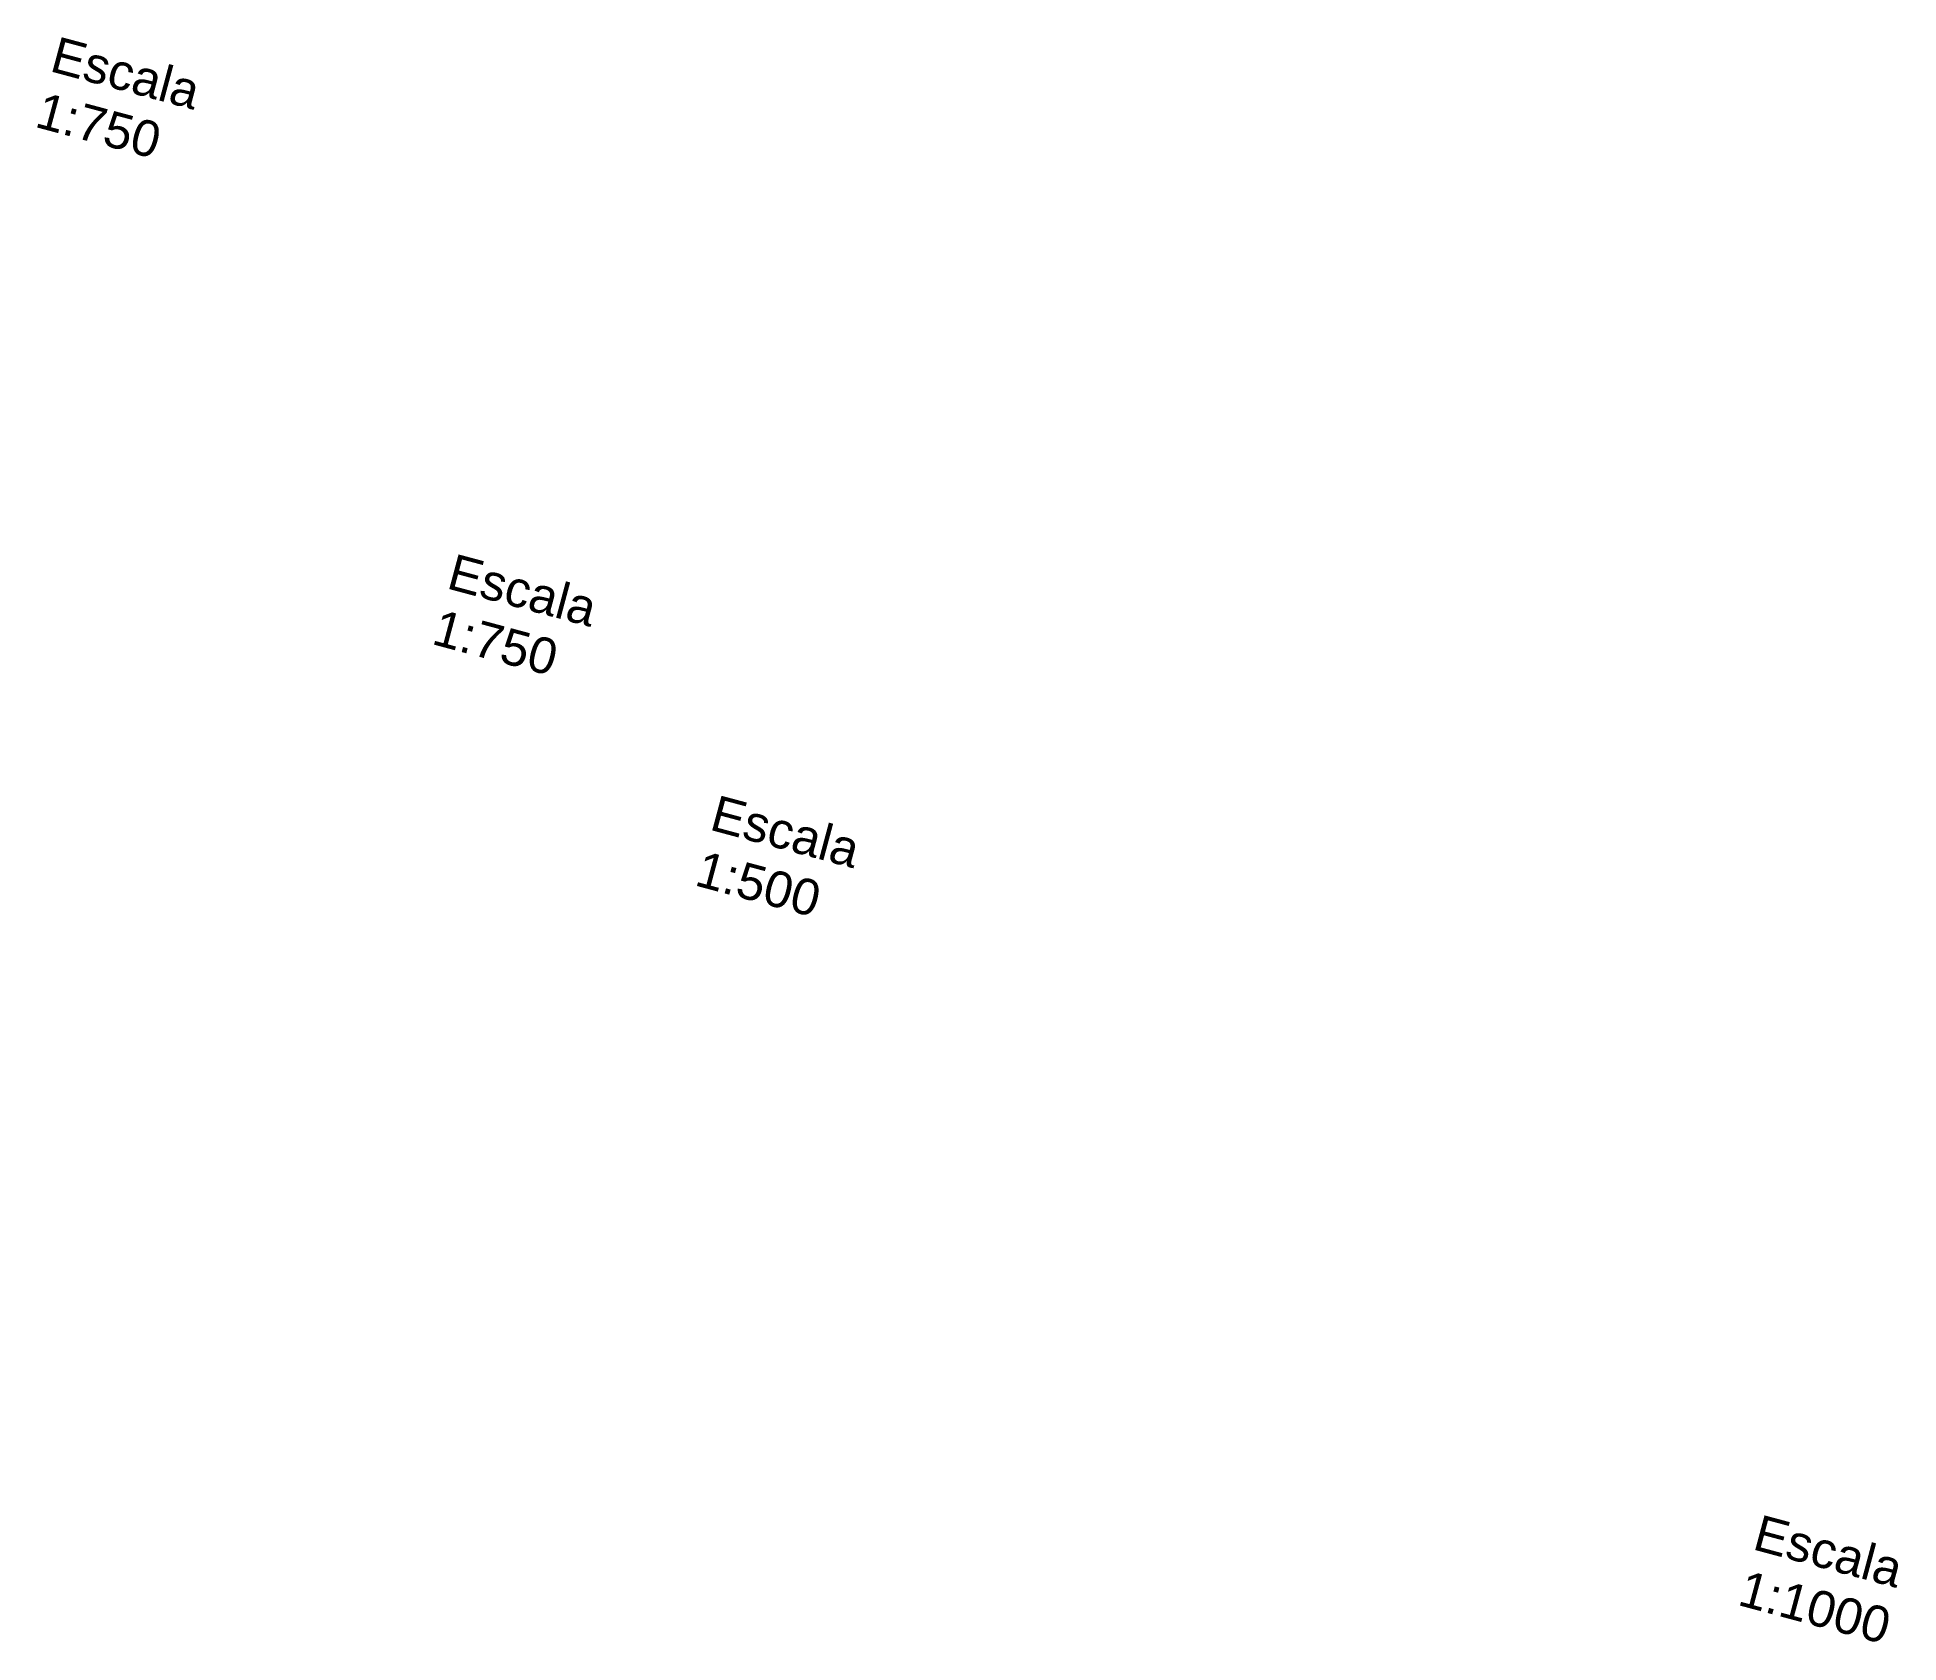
# Model space of a CAD drawing. Header units: millimetres. Extents: x 100 to 542, y -27 to 355.
import ezdxf

# ---------------------------------------------------------------- set-up
doc = ezdxf.new("R2010")
doc.units = ezdxf.units.MM
doc.styles.get("Standard").update_dxf_attribs({"font": 'arial.ttf'})

msp = doc.modelspace()

# ---------------------------------------------------------------- texts
for s, p in [('Escala', (102.56, 346.84)), ('1:750', (99.01, 333.61)), ('Escala', (196.86, 223.99)), ('1:750', (193.31, 210.77)), ('Escala', (259.35, 166.66)), ('1:500', (255.8, 153.44)), ('Escala', (507.21, -4.27)), ('1:1000', (503.66, -17.49))]:
    msp.add_text(s, height=8.524, rotation=344.9808).set_placement(p)

doc.saveas('drawing.dxf')
